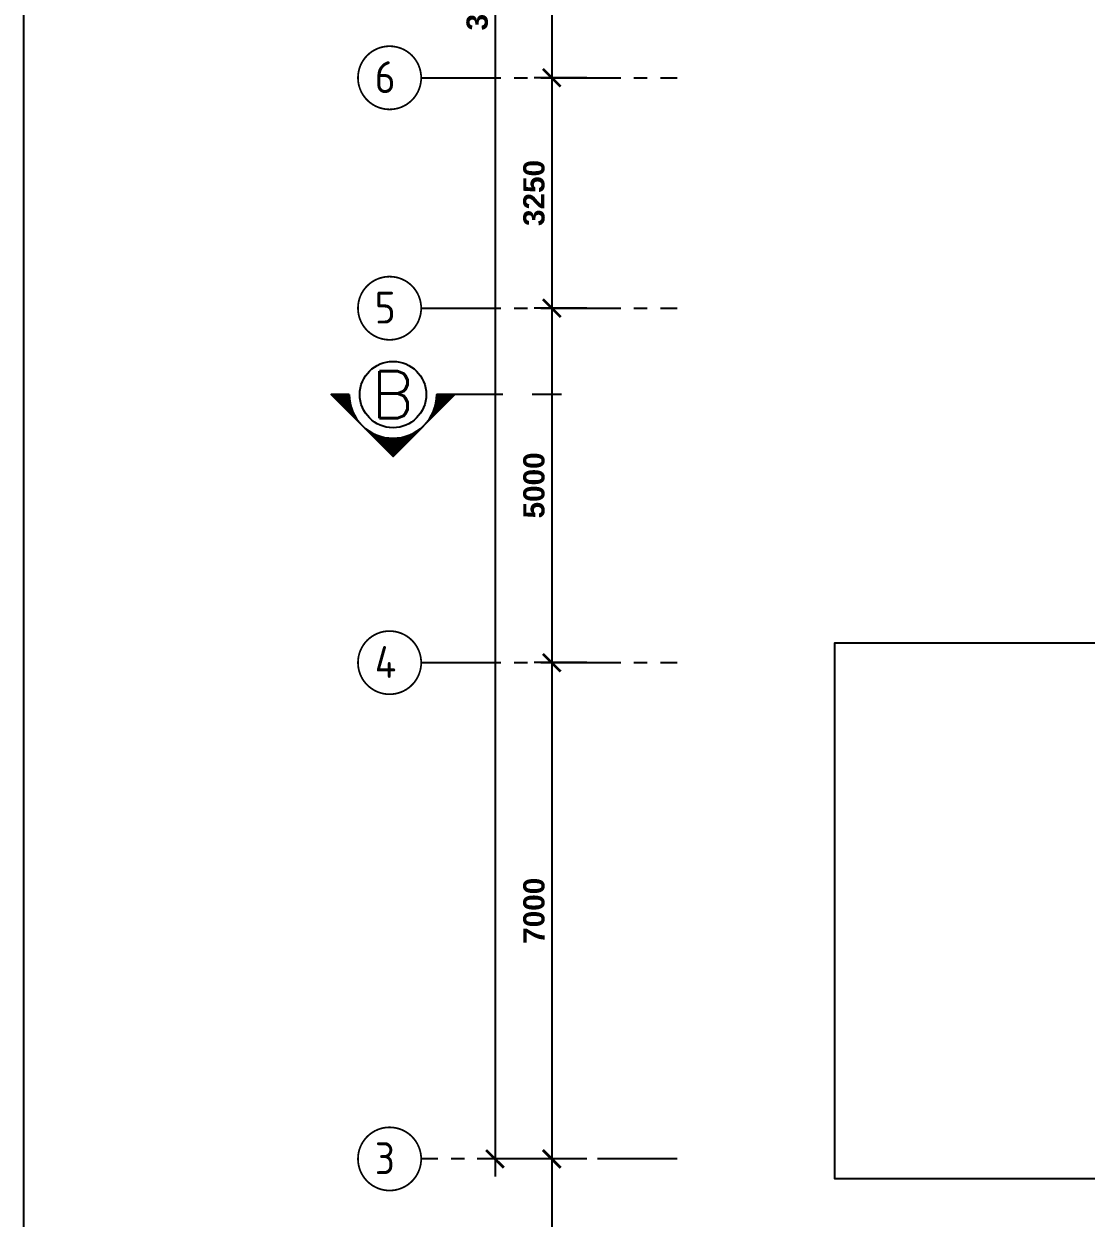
# Model space of a CAD drawing. Header units: inches. Extents: x -86408137 to 595769, y 1041006 to 3160331.
# Drawn here: x 118875 to 133850, y 1065798 to 1082643 of the extents above; entities that cross this region are included whole.
import ezdxf

# ---------------------------------------------------------------- set-up
doc = ezdxf.new("R2010")
doc.units = ezdxf.units.IN
doc.header["$MEASUREMENT"] = 0
doc.linetypes.add('CENTER2', pattern=[1.125, 0.75, -0.125, 0.125, -0.125])
for name, color, linetype in [('DIM', 4, 'Continuous'), ('GRID', 8, 'CENTER2'), ('GRID-TEXT', 8, 'Continuous'), ('LW', 2, 'Continuous'), ('ROOF', 2, 'Continuous'), ('t.block', 4, 'Continuous')]:
    doc.layers.add(name, color=color, linetype=linetype)
doc.layers.add('t3', color=8, linetype='Continuous', lineweight=25)
doc.styles.add('ROMANS', font='ROMANS', dxfattribs={"width": 0.7})
doc.styles.add('STYLE1', font='ISOCP.SHX')
doc.styles.add('style2', font='sanssb__.ttf', dxfattribs={"height": 1200})
pattern_1 = [(45, (-150024.935, 608635.005), (8.71155554, -8.71155554), [])]

# ---------------------------------------------------------------- blocks, each defined once
blk = doc.blocks.new('_ARCHTICK')
at = {"color": 0, "linetype": 'ByBlock', "const_width": 0.15}
blk.add_lwpolyline([(-0.5, -0.5), (0.5, 0.5)], dxfattribs=at)

msp = doc.modelspace()

# ---------------------------------------------------------------- hatches: boundary and pattern name
at = {"layer": 'LW'}
h = msp.add_hatch(dxfattribs=at)
h.set_pattern_fill('U', color=256, scale=12.32, angle=-45, style=0, pattern_type=0)
h.set_pattern_definition(pattern_1)
edge = h.paths.add_edge_path()
edge.add_arc((124079, 1077415), 616, 540, 585)
edge.add_line((123643, 1076979), (123207, 1077415))
edge.add_line((123207, 1077415), (123463, 1077415))
h = msp.add_hatch(dxfattribs=at)
h.set_pattern_fill('U', color=256, scale=12.32, angle=-45, style=0, pattern_type=0)
h.set_pattern_definition(pattern_1)
edge = h.paths.add_edge_path()
edge.add_line((124950, 1077415), (124514, 1076979))
edge.add_arc((124079, 1077415), 616, 675, 720)
edge.add_line((124695, 1077415), (124950, 1077415))
h = msp.add_hatch(dxfattribs=at)
h.set_pattern_fill('U', color=256, scale=12.32, angle=-45, style=0, pattern_type=0)
h.set_pattern_definition(pattern_1)
edge = h.paths.add_edge_path()
edge.add_line((124514, 1076979), (124079, 1076543))
edge.add_line((124079, 1076543), (123643, 1076979))
edge.add_arc((124079, 1077415), 616, 585, 630)
edge.add_arc((124079, 1077415), 616, 630, 675)

# ---------------------------------------------------------------- linework, layer by layer
for p, q in [((123463, 1077415), (123207, 1077415)), ((124079, 1076543), (123207, 1077415)), ((124079, 1076543), (124950, 1077415))]:
    msp.add_line(p, q)
at = {"layer": 'DIM'}
for p, q in [((125517, 1099883), (125517, 1066383)), ((126317, 1085383), (126317, 1081633)), ((126317, 1082133), (126317, 1078383)), ((126812, 1081883), (126067, 1081883)), ((126812, 1081883), (126067, 1081883)), ((126317, 1078883), (126317, 1073383)), ((126812, 1078633), (126067, 1078633)), ((126812, 1078633), (126067, 1078633)), ((126317, 1073883), (126317, 1066383)), ((126812, 1073633), (126067, 1073633)), ((126812, 1073633), (126067, 1073633)), ((126317, 1066883), (126317, 1062658)), ((126012, 1066633), (125267, 1066633)), ((126812, 1066633), (126067, 1066633)), ((126812, 1066633), (126067, 1066633))]:
    msp.add_line(p, q, dxfattribs=at)
at = {"layer": 'GRID', "ltscale": 1500}
for p, q in [((124476, 1081883), (128085, 1081883)), ((124476, 1078633), (128085, 1078633)), ((124476, 1073633), (128085, 1073633)), ((128085, 1066633), (124476, 1066633))]:
    msp.add_line(p, q, dxfattribs=at)
at = {"layer": 'GRID-TEXT', "const_width": 24.7}
for points in [[(124476, 1081883, 1), (123585, 1081883, 0.414214), (124031, 1081437, 0.414214), (124476, 1081883, 1)], [(124476, 1078633, 1), (123585, 1078633, 0.414214), (124031, 1078187, 0.414214), (124476, 1078633, 1)], [(124476, 1073633, 1), (123585, 1073633, 0.414214), (124031, 1073187, 0.414214), (124476, 1073633, 1)], [(124476, 1066633, 1), (123585, 1066633, 0.414214), (124031, 1066187, 0.414214), (124476, 1066633, 1)]]:
    msp.add_lwpolyline(points, format="xyb", dxfattribs=at)
at = {"layer": 'LW'}
for p, q in [((125629, 1077415), (124695, 1077415)), ((126452, 1077415), (126040, 1077415))]:
    msp.add_line(p, q, dxfattribs=at)
for points in [[(123463, 1077415, 0.198912), (123643, 1076979), (123207, 1077415)], [(124950, 1077415), (124514, 1076979, 0.198912), (124695, 1077415)], [(124514, 1076979), (124079, 1076543), (123643, 1076979, 0.198912), (124079, 1076799, 0.198912)]]:
    msp.add_lwpolyline(points, format="xyb", close=True, dxfattribs=at)
msp.add_circle((124079, 1077415), 468, dxfattribs=at)
at = {"layer": 'ROOF', "linetype": 'Continuous', "ltscale": 2000}
msp.add_lwpolyline([(134302, 1073908), (130302, 1073908), (130302, 1066358), (137402, 1066358)], dxfattribs=at)
at = {"layer": 't.block', "color": 7, "ltscale": 0.5}
msp.add_lwpolyline([(213730, 1043942), (118875, 1043942), (118875, 1108805), (213730, 1108805)], close=True, dxfattribs=at)

# ---------------------------------------------------------------- block references
at = {"layer": 'DIM', "xscale": 250, "yscale": 250, "zscale": 250}
for p, rotation in [((126317, 1081883), 270), ((126317, 1081883), 90), ((126317, 1078633), 270), ((126317, 1078633), 90), ((126317, 1073633), 90), ((126317, 1073633), 270), ((125517, 1066633), 270), ((126317, 1066633), 270), ((126317, 1066633), 90)]:
    msp.add_blockref('_ARCHTICK', p, dxfattribs=dict(at, rotation=rotation))

# ---------------------------------------------------------------- texts
at = {"layer": 'DIM', "char_height": 300, "attachment_point": 5, "rotation": 90, "style": 'style2'}
for s, insert in [('\\A1;33000', (125267, 1083133)), ('\\A1;3250', (126067, 1080258)), ('\\A1;5000', (126067, 1076133)), ('\\A1;7000', (126067, 1070133))]:
    msp.add_mtext(s, dxfattribs=dict(at, insert=insert))
at = {"layer": 'GRID-TEXT', "style": 'STYLE1'}
for s, p in [('6', (123822, 1081667)), ('5', (123822, 1078417)), ('4', (123822, 1073417)), ('3', (123822, 1066417))]:
    msp.add_text(s, height=450, dxfattribs=at).set_placement(p)
at = {"layer": 't3', "ltscale": 3, "style": 'ROMANS'}
msp.add_text('B', height=660, dxfattribs=at).set_placement((123776, 1077083))

doc.saveas('drawing.dxf')
